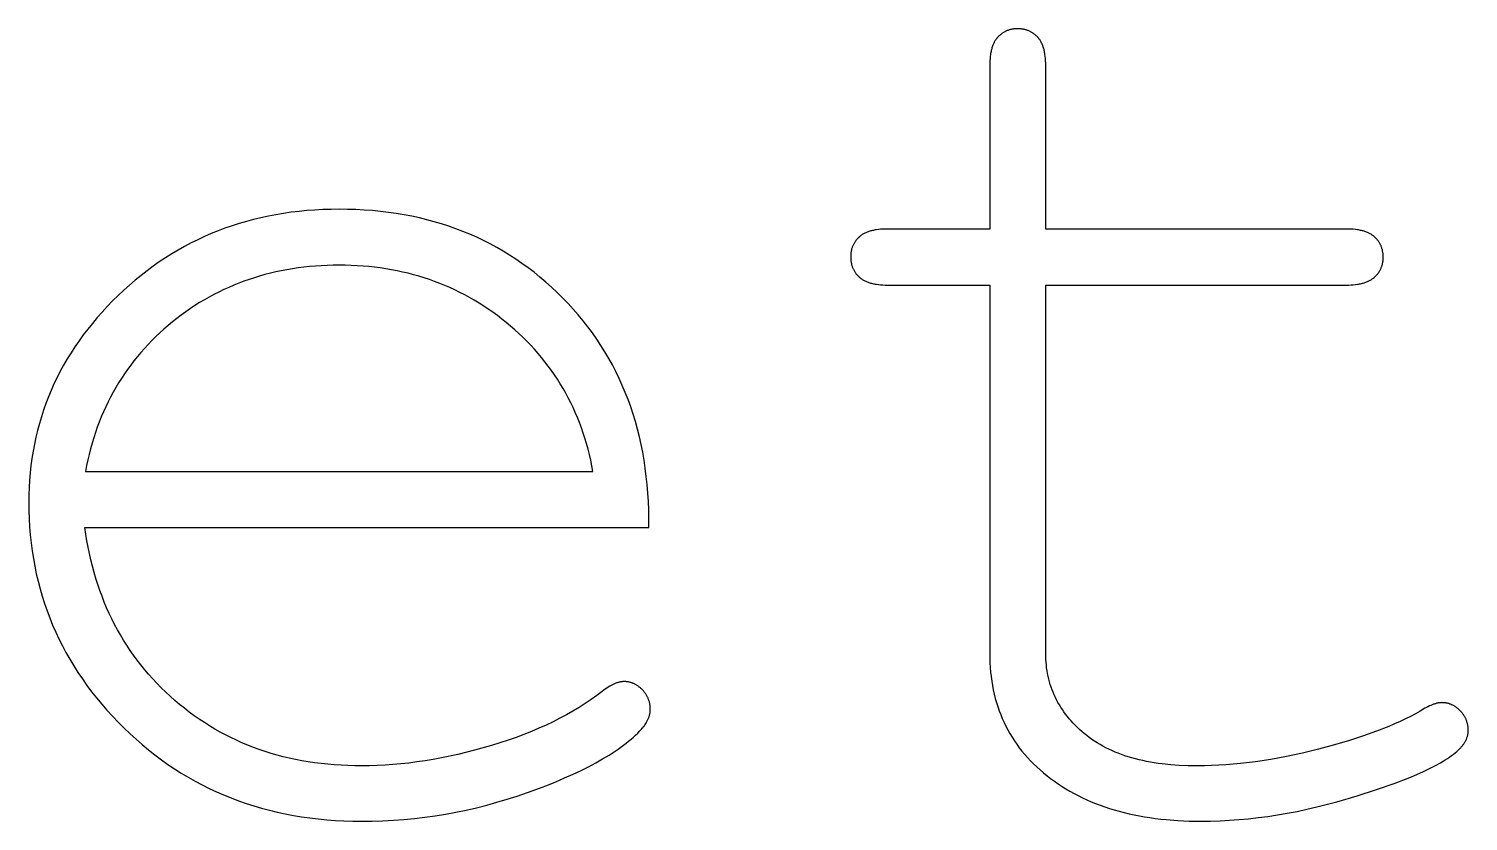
# Model space of a CAD drawing. Extents: x -184 to 286, y 9 to 417.
# Drawn here: x 33.91 to 63.08, y 147.7 to 163.77 of the extents above; entities that cross this region are included whole.
import ezdxf

# ---------------------------------------------------------------- set-up
doc = ezdxf.new("R2010")
doc.units = 0
doc.layers.add('LETRAS', color=7, linetype='CONTINUOUS')

msp = doc.modelspace()

# ---------------------------------------------------------------- linework, layer by layer
at = {"layer": 'LETRAS'}
for points in [[(54.521, 163.024), (54.521, 163.074), (54.519, 163.121), (54.516, 163.167), (54.511, 163.211), (54.506, 163.253), (54.502, 163.273), (54.499, 163.293), (54.495, 163.312), (54.491, 163.332), (54.486, 163.35), (54.481, 163.368), (54.476, 163.386), (54.471, 163.403), (54.465, 163.42), (54.459, 163.437), (54.452, 163.452), (54.446, 163.468), (54.438, 163.483), (54.431, 163.498), (54.423, 163.512), (54.415, 163.526), (54.407, 163.539), (54.399, 163.552), (54.39, 163.564), (54.38, 163.576), (54.376, 163.582), (54.371, 163.588), (54.366, 163.593), (54.361, 163.599), (54.351, 163.609), (54.341, 163.62), (54.33, 163.63), (54.319, 163.639), (54.309, 163.649), (54.298, 163.658), (54.286, 163.666), (54.275, 163.675), (54.263, 163.683), (54.252, 163.69), (54.24, 163.698), (54.228, 163.704), (54.215, 163.711), (54.203, 163.717), (54.19, 163.723), (54.177, 163.729), (54.164, 163.734), (54.151, 163.739), (54.138, 163.744), (54.124, 163.748), (54.11, 163.752), (54.096, 163.755), (54.082, 163.759), (54.068, 163.761), (54.054, 163.764), (54.039, 163.766), (54.024, 163.768), (54.009, 163.77), (53.994, 163.771), (53.978, 163.772), (53.963, 163.772), (53.947, 163.772), (53.932, 163.772), (53.917, 163.772), (53.903, 163.771), (53.888, 163.77), (53.874, 163.768), (53.86, 163.766), (53.846, 163.764), (53.832, 163.761), (53.818, 163.759), (53.805, 163.755), (53.791, 163.752), (53.778, 163.748), (53.765, 163.744), (53.752, 163.739), (53.739, 163.734), (53.727, 163.729), (53.714, 163.723), (53.702, 163.717), (53.69, 163.711), (53.678, 163.704), (53.666, 163.698), (53.654, 163.69), (53.643, 163.683), (53.631, 163.675), (53.62, 163.666), (53.609, 163.658), (53.598, 163.649), (53.588, 163.639), (53.577, 163.63), (53.567, 163.62), (53.556, 163.609), (53.546, 163.599), (53.541, 163.593), (53.536, 163.588), (53.532, 163.582), (53.527, 163.576), (53.518, 163.564), (53.509, 163.552), (53.5, 163.539), (53.492, 163.526), (53.484, 163.512), (53.476, 163.498), (53.469, 163.483), (53.462, 163.468), (53.455, 163.452), (53.449, 163.437), (53.442, 163.42), (53.437, 163.403), (53.431, 163.386), (53.426, 163.368), (53.421, 163.35), (53.417, 163.332), (53.412, 163.312), (53.409, 163.293), (53.405, 163.273), (53.402, 163.253), (53.396, 163.211), (53.392, 163.167), (53.388, 163.121), (53.387, 163.074), (53.386, 163.024)], [(53.386, 163.024), (53.386, 159.712)], [(54.521, 159.712), (54.521, 163.024)], [(46.481, 153.661), (46.481, 153.839), (46.477, 154.015), (46.47, 154.188), (46.459, 154.359), (46.445, 154.529), (46.427, 154.696), (46.406, 154.861), (46.381, 155.024), (46.353, 155.185), (46.321, 155.344), (46.286, 155.501), (46.247, 155.656), (46.205, 155.809), (46.159, 155.959), (46.11, 156.108), (46.057, 156.254), (46, 156.399), (45.94, 156.541), (45.877, 156.681), (45.81, 156.82), (45.739, 156.956), (45.665, 157.09), (45.588, 157.222), (45.506, 157.352), (45.422, 157.479), (45.334, 157.605), (45.242, 157.729), (45.147, 157.85), (45.048, 157.97), (44.946, 158.087), (44.84, 158.203), (44.731, 158.316), (44.619, 158.427), (44.505, 158.534), (44.389, 158.637), (44.272, 158.737), (44.152, 158.834), (44.031, 158.927), (43.907, 159.016), (43.782, 159.102), (43.655, 159.185), (43.526, 159.264), (43.394, 159.339), (43.262, 159.411), (43.127, 159.479), (42.99, 159.544), (42.851, 159.606), (42.711, 159.664), (42.568, 159.718), (42.424, 159.769), (42.278, 159.816), (42.13, 159.86), (41.98, 159.9), (41.828, 159.937), (41.674, 159.971), (41.518, 160), (41.36, 160.027), (41.201, 160.049), (41.039, 160.069), (40.876, 160.085), (40.71, 160.097), (40.543, 160.106), (40.374, 160.111), (40.203, 160.113), (40.037, 160.111), (39.873, 160.106), (39.71, 160.097), (39.549, 160.085), (39.389, 160.07), (39.232, 160.051), (39.076, 160.029), (38.921, 160.003), (38.769, 159.974), (38.618, 159.942), (38.468, 159.906), (38.321, 159.867), (38.175, 159.824), (38.031, 159.778), (37.888, 159.728), (37.747, 159.675), (37.608, 159.619), (37.47, 159.559), (37.335, 159.496), (37.201, 159.429), (37.068, 159.359), (36.937, 159.286), (36.808, 159.209), (36.681, 159.128), (36.555, 159.045), (36.431, 158.958), (36.309, 158.867), (36.188, 158.773), (36.069, 158.676), (35.952, 158.575), (35.836, 158.471), (35.722, 158.363), (35.611, 158.253), (35.503, 158.142), (35.399, 158.029), (35.298, 157.915), (35.201, 157.799), (35.107, 157.682), (35.017, 157.564), (34.93, 157.445), (34.847, 157.324), (34.768, 157.202), (34.692, 157.078), (34.619, 156.953), (34.55, 156.827), (34.485, 156.699), (34.423, 156.57), (34.365, 156.44), (34.31, 156.308), (34.259, 156.175), (34.211, 156.04), (34.167, 155.905), (34.126, 155.767), (34.089, 155.629), (34.055, 155.489), (34.025, 155.348), (33.999, 155.205), (33.976, 155.061), (33.956, 154.916), (33.94, 154.769), (33.928, 154.621), (33.919, 154.472), (33.914, 154.321), (33.912, 154.169), (33.914, 154.002), (33.92, 153.837), (33.929, 153.673), (33.942, 153.51), (33.959, 153.349), (33.98, 153.19), (34.005, 153.032), (34.033, 152.876), (34.065, 152.722), (34.101, 152.569), (34.14, 152.417), (34.184, 152.267), (34.231, 152.119), (34.282, 151.972), (34.336, 151.827), (34.395, 151.683), (34.457, 151.541), (34.523, 151.4), (34.593, 151.261), (34.666, 151.124), (34.743, 150.988), (34.824, 150.853), (34.909, 150.72), (34.998, 150.589), (35.09, 150.459), (35.186, 150.331), (35.286, 150.204), (35.39, 150.079), (35.497, 149.956), (35.609, 149.834), (35.723, 149.713), (35.842, 149.594), (35.964, 149.478), (36.087, 149.366), (36.213, 149.257), (36.34, 149.151), (36.469, 149.05), (36.6, 148.952), (36.732, 148.858), (36.867, 148.768), (37.003, 148.681), (37.142, 148.598), (37.282, 148.518), (37.424, 148.443), (37.568, 148.371), (37.714, 148.302), (37.861, 148.238), (38.011, 148.177), (38.162, 148.12), (38.316, 148.066), (38.471, 148.016), (38.628, 147.97), (38.787, 147.928), (38.947, 147.889), (39.11, 147.854), (39.274, 147.823), (39.441, 147.795), (39.609, 147.771), (39.779, 147.751), (39.951, 147.734), (40.125, 147.721), (40.3, 147.712), (40.478, 147.706), (40.657, 147.704), (40.872, 147.707), (41.087, 147.714), (41.3, 147.725), (41.513, 147.741), (41.726, 147.761), (41.937, 147.786), (42.148, 147.816), (42.359, 147.85), (42.568, 147.888), (42.777, 147.931), (42.985, 147.979), (43.193, 148.031), (43.4, 148.088), (43.606, 148.149), (43.812, 148.215), (44.016, 148.285), (44.41, 148.432), (44.595, 148.506), (44.772, 148.581), (44.942, 148.657), (45.104, 148.733), (45.258, 148.81), (45.404, 148.888), (45.542, 148.967), (45.673, 149.046), (45.796, 149.125), (45.854, 149.166), (45.911, 149.206), (45.966, 149.246), (46.018, 149.287), (46.069, 149.328), (46.118, 149.369), (46.165, 149.41), (46.21, 149.451), (46.253, 149.493), (46.294, 149.534)], [(51.316, 159.712), (51.267, 159.711), (51.219, 159.709), (51.173, 159.706), (51.13, 159.702), (51.087, 159.696), (51.067, 159.693), (51.047, 159.689), (51.028, 159.685), (51.009, 159.681), (50.99, 159.677), (50.972, 159.672), (50.954, 159.667), (50.937, 159.661), (50.92, 159.655), (50.904, 159.649), (50.888, 159.643), (50.872, 159.636), (50.857, 159.629), (50.842, 159.622), (50.828, 159.614), (50.815, 159.606), (50.801, 159.598), (50.788, 159.589), (50.776, 159.58), (50.764, 159.571), (50.758, 159.566), (50.752, 159.562), (50.747, 159.557), (50.741, 159.552), (50.731, 159.542), (50.72, 159.531), (50.71, 159.521), (50.701, 159.51), (50.691, 159.5), (50.682, 159.489), (50.674, 159.478), (50.665, 159.467), (50.657, 159.455), (50.65, 159.444), (50.643, 159.432), (50.636, 159.42), (50.629, 159.408), (50.623, 159.396), (50.617, 159.384), (50.611, 159.371), (50.606, 159.359), (50.601, 159.346), (50.596, 159.333), (50.592, 159.32), (50.588, 159.307), (50.585, 159.293), (50.582, 159.28), (50.579, 159.266), (50.576, 159.252), (50.574, 159.238), (50.572, 159.224), (50.57, 159.21), (50.569, 159.195), (50.568, 159.181), (50.568, 159.166), (50.568, 159.151), (50.568, 159.135), (50.568, 159.12), (50.569, 159.104), (50.57, 159.089), (50.572, 159.074), (50.574, 159.059), (50.576, 159.044), (50.579, 159.03), (50.582, 159.016), (50.585, 159.001), (50.588, 158.988), (50.592, 158.974), (50.596, 158.96), (50.601, 158.947), (50.606, 158.934), (50.611, 158.921), (50.617, 158.908), (50.623, 158.895), (50.629, 158.883), (50.636, 158.87), (50.643, 158.858), (50.65, 158.846), (50.657, 158.834), (50.665, 158.823), (50.674, 158.812), (50.682, 158.8), (50.691, 158.789), (50.701, 158.778), (50.71, 158.768), (50.72, 158.757), (50.731, 158.747), (50.741, 158.737), (50.747, 158.732), (50.752, 158.727), (50.758, 158.722), (50.764, 158.718), (50.776, 158.708), (50.788, 158.699), (50.801, 158.691), (50.815, 158.682), (50.828, 158.674), (50.842, 158.667), (50.857, 158.659), (50.872, 158.652), (50.888, 158.646), (50.904, 158.639), (50.92, 158.633), (50.937, 158.627), (50.954, 158.622), (50.972, 158.617), (50.99, 158.612), (51.009, 158.607), (51.028, 158.603), (51.047, 158.599), (51.067, 158.596), (51.087, 158.592), (51.13, 158.587), (51.173, 158.582), (51.219, 158.579), (51.267, 158.577), (51.316, 158.577)], [(53.386, 159.712), (51.316, 159.712)], [(60.612, 159.712), (54.521, 159.712)], [(60.612, 158.577), (60.661, 158.577), (60.708, 158.579), (60.754, 158.582), (60.798, 158.587), (60.84, 158.592), (60.861, 158.596), (60.88, 158.599), (60.9, 158.603), (60.919, 158.607), (60.938, 158.612), (60.956, 158.617), (60.974, 158.622), (60.991, 158.627), (61.008, 158.633), (61.024, 158.639), (61.04, 158.646), (61.055, 158.652), (61.071, 158.659), (61.085, 158.667), (61.099, 158.674), (61.113, 158.682), (61.126, 158.691), (61.139, 158.699), (61.152, 158.708), (61.164, 158.718), (61.169, 158.722), (61.175, 158.727), (61.181, 158.732), (61.186, 158.737), (61.197, 158.747), (61.207, 158.757), (61.217, 158.768), (61.227, 158.778), (61.236, 158.789), (61.245, 158.8), (61.254, 158.811), (61.262, 158.822), (61.27, 158.833), (61.278, 158.845), (61.285, 158.857), (61.292, 158.868), (61.299, 158.88), (61.305, 158.892), (61.311, 158.905), (61.316, 158.917), (61.322, 158.93), (61.327, 158.943), (61.331, 158.955), (61.335, 158.969), (61.339, 158.982), (61.343, 158.995), (61.346, 159.009), (61.349, 159.022), (61.352, 159.036), (61.354, 159.05), (61.356, 159.064), (61.357, 159.079), (61.358, 159.093), (61.359, 159.108), (61.36, 159.123), (61.36, 159.138), (61.36, 159.153), (61.359, 159.169), (61.358, 159.184), (61.357, 159.2), (61.356, 159.215), (61.354, 159.229), (61.352, 159.244), (61.349, 159.259), (61.346, 159.273), (61.343, 159.287), (61.339, 159.301), (61.335, 159.315), (61.331, 159.328), (61.327, 159.342), (61.322, 159.355), (61.316, 159.368), (61.311, 159.381), (61.305, 159.394), (61.299, 159.406), (61.292, 159.418), (61.285, 159.43), (61.278, 159.442), (61.27, 159.454), (61.262, 159.466), (61.254, 159.477), (61.245, 159.488), (61.236, 159.499), (61.227, 159.51), (61.217, 159.521), (61.207, 159.531), (61.197, 159.542), (61.186, 159.552), (61.181, 159.557), (61.175, 159.562), (61.169, 159.566), (61.164, 159.571), (61.152, 159.58), (61.139, 159.589), (61.126, 159.598), (61.113, 159.606), (61.099, 159.614), (61.085, 159.622), (61.071, 159.629), (61.055, 159.636), (61.04, 159.643), (61.024, 159.649), (61.008, 159.655), (60.991, 159.661), (60.974, 159.667), (60.956, 159.672), (60.938, 159.677), (60.919, 159.681), (60.9, 159.685), (60.88, 159.689), (60.861, 159.693), (60.84, 159.696), (60.798, 159.702), (60.754, 159.706), (60.708, 159.709), (60.661, 159.711), (60.612, 159.712)], [(45.345, 154.797), (45.323, 154.912), (45.299, 155.026), (45.273, 155.139), (45.245, 155.25), (45.214, 155.36), (45.182, 155.469), (45.147, 155.576), (45.11, 155.682), (45.071, 155.786), (45.03, 155.889), (44.987, 155.991), (44.942, 156.091), (44.894, 156.191), (44.845, 156.288), (44.793, 156.385), (44.739, 156.48), (44.683, 156.573), (44.625, 156.666), (44.565, 156.757), (44.503, 156.846), (44.438, 156.934), (44.372, 157.021), (44.303, 157.107), (44.232, 157.191), (44.159, 157.274), (44.084, 157.355), (44.007, 157.435), (43.928, 157.514), (43.846, 157.591), (43.763, 157.667), (43.677, 157.742), (43.589, 157.815), (43.5, 157.887), (43.409, 157.956), (43.318, 158.023), (43.225, 158.088), (43.131, 158.15), (43.037, 158.21), (42.941, 158.268), (42.844, 158.324), (42.746, 158.377), (42.647, 158.428), (42.547, 158.477), (42.446, 158.523), (42.344, 158.568), (42.241, 158.61), (42.137, 158.649), (42.031, 158.687), (41.925, 158.722), (41.818, 158.755), (41.709, 158.786), (41.6, 158.814), (41.489, 158.84), (41.377, 158.864), (41.265, 158.885), (41.151, 158.905), (41.036, 158.922), (40.92, 158.936), (40.803, 158.949), (40.686, 158.959), (40.567, 158.967), (40.446, 158.973), (40.325, 158.976), (40.203, 158.977), (40.081, 158.976), (39.96, 158.973), (39.84, 158.967), (39.721, 158.959), (39.603, 158.949), (39.486, 158.937), (39.37, 158.922), (39.256, 158.906), (39.142, 158.886), (39.029, 158.865), (38.918, 158.842), (38.808, 158.816), (38.698, 158.788), (38.59, 158.757), (38.483, 158.725), (38.377, 158.69), (38.272, 158.653), (38.168, 158.614), (38.065, 158.572), (37.963, 158.529), (37.862, 158.483), (37.762, 158.434), (37.664, 158.384), (37.566, 158.331), (37.47, 158.276), (37.374, 158.219), (37.28, 158.16), (37.186, 158.098), (37.094, 158.034), (37.003, 157.968), (36.913, 157.899), (36.824, 157.829), (36.736, 157.756), (36.651, 157.682), (36.568, 157.607), (36.487, 157.53), (36.408, 157.452), (36.331, 157.372), (36.256, 157.291), (36.183, 157.208), (36.112, 157.124), (36.043, 157.039), (35.977, 156.952), (35.912, 156.864), (35.85, 156.774), (35.79, 156.683), (35.731, 156.59), (35.675, 156.496), (35.621, 156.401), (35.569, 156.304), (35.519, 156.206), (35.472, 156.106), (35.426, 156.005), (35.382, 155.902), (35.341, 155.798), (35.301, 155.692), (35.264, 155.586), (35.229, 155.477), (35.195, 155.367), (35.164, 155.256), (35.135, 155.143), (35.108, 155.029), (35.084, 154.914), (35.061, 154.797)], [(51.316, 158.577), (53.386, 158.577)], [(53.386, 158.577), (53.386, 151.11)], [(54.521, 151.11), (54.521, 158.577)], [(54.521, 158.577), (60.612, 158.577)], [(35.061, 154.797), (45.345, 154.797)], [(46.294, 149.534), (46.32, 149.561), (46.332, 149.574), (46.344, 149.588), (46.355, 149.601), (46.366, 149.615), (46.377, 149.628), (46.387, 149.642), (46.397, 149.656), (46.406, 149.669), (46.415, 149.683), (46.424, 149.696), (46.432, 149.71), (46.44, 149.724), (46.447, 149.738), (46.454, 149.751), (46.46, 149.765), (46.466, 149.779), (46.472, 149.793), (46.477, 149.807), (46.482, 149.821), (46.487, 149.834), (46.49, 149.848), (46.494, 149.862), (46.497, 149.876), (46.5, 149.89), (46.502, 149.904), (46.504, 149.918), (46.506, 149.933), (46.507, 149.947), (46.507, 149.961), (46.507, 149.975), (46.507, 149.989), (46.507, 150.003), (46.506, 150.017), (46.505, 150.031), (46.503, 150.045), (46.502, 150.058), (46.5, 150.072), (46.497, 150.085), (46.495, 150.098), (46.492, 150.111), (46.488, 150.124), (46.485, 150.137), (46.481, 150.15), (46.477, 150.162), (46.472, 150.175), (46.467, 150.187), (46.462, 150.199), (46.457, 150.211), (46.451, 150.223), (46.445, 150.235), (46.438, 150.247), (46.432, 150.259), (46.425, 150.27), (46.417, 150.282), (46.41, 150.293), (46.402, 150.304), (46.393, 150.315), (46.385, 150.326), (46.376, 150.337), (46.367, 150.348), (46.357, 150.359), (46.347, 150.369), (46.337, 150.379), (46.327, 150.389), (46.317, 150.399), (46.306, 150.408), (46.296, 150.417), (46.285, 150.426), (46.274, 150.434), (46.264, 150.442), (46.253, 150.45), (46.242, 150.457), (46.231, 150.464), (46.219, 150.471), (46.208, 150.477), (46.197, 150.483), (46.185, 150.489), (46.173, 150.494), (46.162, 150.499), (46.15, 150.504), (46.138, 150.508), (46.126, 150.513), (46.114, 150.516), (46.101, 150.52), (46.089, 150.523), (46.077, 150.526), (46.064, 150.528), (46.051, 150.53), (46.039, 150.532), (46.026, 150.533), (46.013, 150.535), (46, 150.535), (45.986, 150.536), (45.973, 150.536), (45.961, 150.536), (45.95, 150.535), (45.937, 150.534), (45.925, 150.533), (45.913, 150.531), (45.901, 150.529), (45.888, 150.526), (45.875, 150.524), (45.863, 150.52), (45.85, 150.516), (45.837, 150.512), (45.824, 150.508), (45.81, 150.503), (45.797, 150.498), (45.783, 150.492), (45.769, 150.486), (45.756, 150.479), (45.742, 150.473), (45.728, 150.465), (45.713, 150.458), (45.684, 150.441), (45.655, 150.423), (45.625, 150.404), (45.595, 150.383), (45.564, 150.36), (45.532, 150.336), (45.422, 150.252), (45.307, 150.17), (45.189, 150.09), (45.067, 150.012), (44.94, 149.936), (44.81, 149.862), (44.676, 149.791), (44.537, 149.721), (44.395, 149.654), (44.249, 149.589), (44.099, 149.525), (43.945, 149.464), (43.787, 149.405), (43.624, 149.348), (43.458, 149.293), (43.288, 149.24), (42.946, 149.143), (42.608, 149.059), (42.274, 148.988), (42.108, 148.957), (41.943, 148.93), (41.779, 148.906), (41.616, 148.885), (41.454, 148.867), (41.293, 148.852), (41.132, 148.841), (40.973, 148.833), (40.815, 148.828), (40.657, 148.826), (40.517, 148.828), (40.378, 148.832), (40.24, 148.838), (40.104, 148.847), (39.97, 148.859), (39.836, 148.873), (39.705, 148.89), (39.574, 148.909), (39.445, 148.932), (39.318, 148.956), (39.191, 148.983), (39.067, 149.013), (38.943, 149.046), (38.821, 149.081), (38.701, 149.118), (38.582, 149.159), (38.464, 149.201), (38.348, 149.247), (38.233, 149.295), (38.12, 149.346), (38.008, 149.399), (37.898, 149.455), (37.789, 149.513), (37.681, 149.574), (37.575, 149.638), (37.47, 149.704), (37.366, 149.773), (37.264, 149.844), (37.164, 149.918), (37.065, 149.994), (36.967, 150.074), (36.871, 150.155), (36.776, 150.239), (36.684, 150.325), (36.595, 150.412), (36.508, 150.501), (36.423, 150.591), (36.341, 150.684), (36.261, 150.777), (36.183, 150.873), (36.108, 150.97), (36.036, 151.069), (35.965, 151.169), (35.897, 151.271), (35.832, 151.375), (35.769, 151.481), (35.708, 151.588), (35.65, 151.696), (35.594, 151.807), (35.541, 151.919), (35.49, 152.033), (35.442, 152.148), (35.396, 152.265), (35.352, 152.384), (35.311, 152.504), (35.272, 152.626), (35.235, 152.75), (35.201, 152.875), (35.17, 153.002), (35.14, 153.13), (35.113, 153.261), (35.089, 153.393), (35.067, 153.526), (35.048, 153.661)], [(35.048, 153.661), (46.481, 153.661)], [(53.386, 151.11), (53.387, 151.013), (53.391, 150.918), (53.396, 150.823), (53.404, 150.73), (53.414, 150.638), (53.427, 150.547), (53.442, 150.457), (53.459, 150.369), (53.478, 150.282), (53.499, 150.196), (53.523, 150.112), (53.549, 150.028), (53.578, 149.946), (53.608, 149.866), (53.641, 149.786), (53.676, 149.708), (53.714, 149.631), (53.754, 149.555), (53.796, 149.481), (53.84, 149.407), (53.886, 149.335), (53.935, 149.265), (53.986, 149.195), (54.04, 149.127), (54.095, 149.06), (54.153, 148.994), (54.213, 148.93), (54.276, 148.866), (54.34, 148.804), (54.407, 148.744), (54.477, 148.684), (54.548, 148.626), (54.621, 148.569), (54.696, 148.514), (54.773, 148.461), (54.851, 148.41), (54.931, 148.361), (55.012, 148.313), (55.095, 148.267), (55.179, 148.223), (55.265, 148.181), (55.353, 148.14), (55.442, 148.101), (55.532, 148.064), (55.624, 148.029), (55.718, 147.996), (55.813, 147.965), (55.91, 147.935), (56.009, 147.907), (56.109, 147.881), (56.21, 147.857), (56.314, 147.834), (56.418, 147.813), (56.525, 147.794), (56.632, 147.777), (56.742, 147.762), (56.853, 147.749), (56.965, 147.737), (57.195, 147.719), (57.431, 147.708), (57.673, 147.704), (57.863, 147.706), (58.053, 147.712), (58.244, 147.723), (58.437, 147.737), (58.63, 147.755), (58.825, 147.777), (59.021, 147.803), (59.218, 147.833), (59.416, 147.867), (59.615, 147.905), (59.815, 147.947), (60.016, 147.994), (60.422, 148.098), (60.832, 148.219), (61.226, 148.346), (61.581, 148.471), (61.898, 148.594), (62.042, 148.655), (62.176, 148.715), (62.301, 148.774), (62.417, 148.833), (62.523, 148.891), (62.572, 148.92), (62.619, 148.949), (62.664, 148.977), (62.706, 149.006), (62.746, 149.034), (62.783, 149.062), (62.818, 149.09), (62.851, 149.118), (62.866, 149.132), (62.881, 149.146), (62.896, 149.16), (62.92, 149.185), (62.93, 149.195), (62.94, 149.206), (62.95, 149.217), (62.959, 149.229), (62.968, 149.24), (62.977, 149.251), (62.985, 149.262), (62.993, 149.273), (63.001, 149.285), (63.008, 149.296), (63.015, 149.308), (63.022, 149.319), (63.028, 149.331), (63.034, 149.342), (63.039, 149.354), (63.045, 149.366), (63.05, 149.377), (63.054, 149.389), (63.058, 149.401), (63.062, 149.413), (63.066, 149.425), (63.069, 149.437), (63.072, 149.449), (63.075, 149.461), (63.077, 149.473), (63.079, 149.486), (63.08, 149.498), (63.081, 149.51), (63.082, 149.523), (63.083, 149.535), (63.083, 149.548), (63.083, 149.562), (63.082, 149.576), (63.081, 149.59), (63.08, 149.603), (63.079, 149.617), (63.077, 149.631), (63.075, 149.644), (63.073, 149.657), (63.07, 149.671), (63.067, 149.684), (63.064, 149.697), (63.06, 149.709), (63.056, 149.722), (63.052, 149.735), (63.048, 149.747), (63.043, 149.76), (63.038, 149.772), (63.032, 149.784), (63.026, 149.796), (63.02, 149.808), (63.014, 149.82), (63.007, 149.831), (63, 149.843), (62.993, 149.854), (62.985, 149.866), (62.977, 149.877), (62.969, 149.888), (62.96, 149.899), (62.951, 149.91), (62.942, 149.921), (62.932, 149.931), (62.923, 149.942), (62.912, 149.952), (62.902, 149.962), (62.892, 149.971), (62.882, 149.981), (62.871, 149.99), (62.861, 149.998), (62.85, 150.007), (62.839, 150.015), (62.828, 150.022), (62.817, 150.03), (62.806, 150.037), (62.795, 150.043), (62.783, 150.05), (62.772, 150.056), (62.761, 150.061), (62.749, 150.067), (62.737, 150.072), (62.725, 150.077), (62.713, 150.081), (62.701, 150.085), (62.689, 150.089), (62.677, 150.092), (62.665, 150.095), (62.652, 150.098), (62.639, 150.101), (62.627, 150.103), (62.614, 150.105), (62.601, 150.106), (62.588, 150.107), (62.575, 150.108), (62.562, 150.108), (62.549, 150.109), (62.538, 150.108), (62.526, 150.108), (62.515, 150.107), (62.504, 150.106), (62.492, 150.104), (62.48, 150.103), (62.468, 150.1), (62.456, 150.098), (62.443, 150.095), (62.431, 150.092), (62.418, 150.088), (62.405, 150.084), (62.392, 150.08), (62.379, 150.075), (62.365, 150.07), (62.352, 150.065), (62.324, 150.054), (62.295, 150.041), (62.266, 150.027), (62.236, 150.011), (62.205, 149.994), (62.173, 149.976), (62.141, 149.956), (62.108, 149.935)], [(62.108, 149.935), (62.014, 149.882), (61.915, 149.829), (61.812, 149.778), (61.704, 149.727), (61.591, 149.676), (61.474, 149.627), (61.226, 149.529), (60.96, 149.435), (60.675, 149.343), (60.372, 149.253), (60.051, 149.167), (59.723, 149.087), (59.401, 149.018), (59.085, 148.959), (58.775, 148.912), (58.471, 148.874), (58.173, 148.848), (58.026, 148.838), (57.88, 148.832), (57.736, 148.828), (57.593, 148.826), (57.407, 148.829), (57.227, 148.837), (57.053, 148.849), (56.884, 148.867), (56.802, 148.878), (56.721, 148.89), (56.642, 148.904), (56.564, 148.918), (56.487, 148.934), (56.412, 148.952), (56.338, 148.97), (56.266, 148.99), (56.195, 149.011), (56.126, 149.033), (56.058, 149.057), (55.991, 149.082), (55.926, 149.108), (55.862, 149.136), (55.8, 149.164), (55.739, 149.195), (55.679, 149.226), (55.621, 149.258), (55.565, 149.292), (55.509, 149.327), (55.456, 149.364), (55.403, 149.402), (55.352, 149.441), (55.303, 149.481), (55.255, 149.522), (55.208, 149.564), (55.163, 149.606), (55.12, 149.649), (55.078, 149.693), (55.037, 149.738), (54.998, 149.783), (54.961, 149.828), (54.925, 149.874), (54.891, 149.921), (54.858, 149.969), (54.827, 150.017), (54.797, 150.066), (54.769, 150.115), (54.742, 150.165), (54.717, 150.215), (54.693, 150.267), (54.671, 150.319), (54.65, 150.371), (54.631, 150.424), (54.614, 150.478), (54.598, 150.532), (54.583, 150.587), (54.57, 150.643), (54.559, 150.699), (54.549, 150.756), (54.54, 150.813), (54.534, 150.872), (54.528, 150.93), (54.524, 150.99), (54.522, 151.05), (54.521, 151.11)]]:
    msp.add_lwpolyline(points, dxfattribs=at)

doc.saveas('drawing.dxf')
